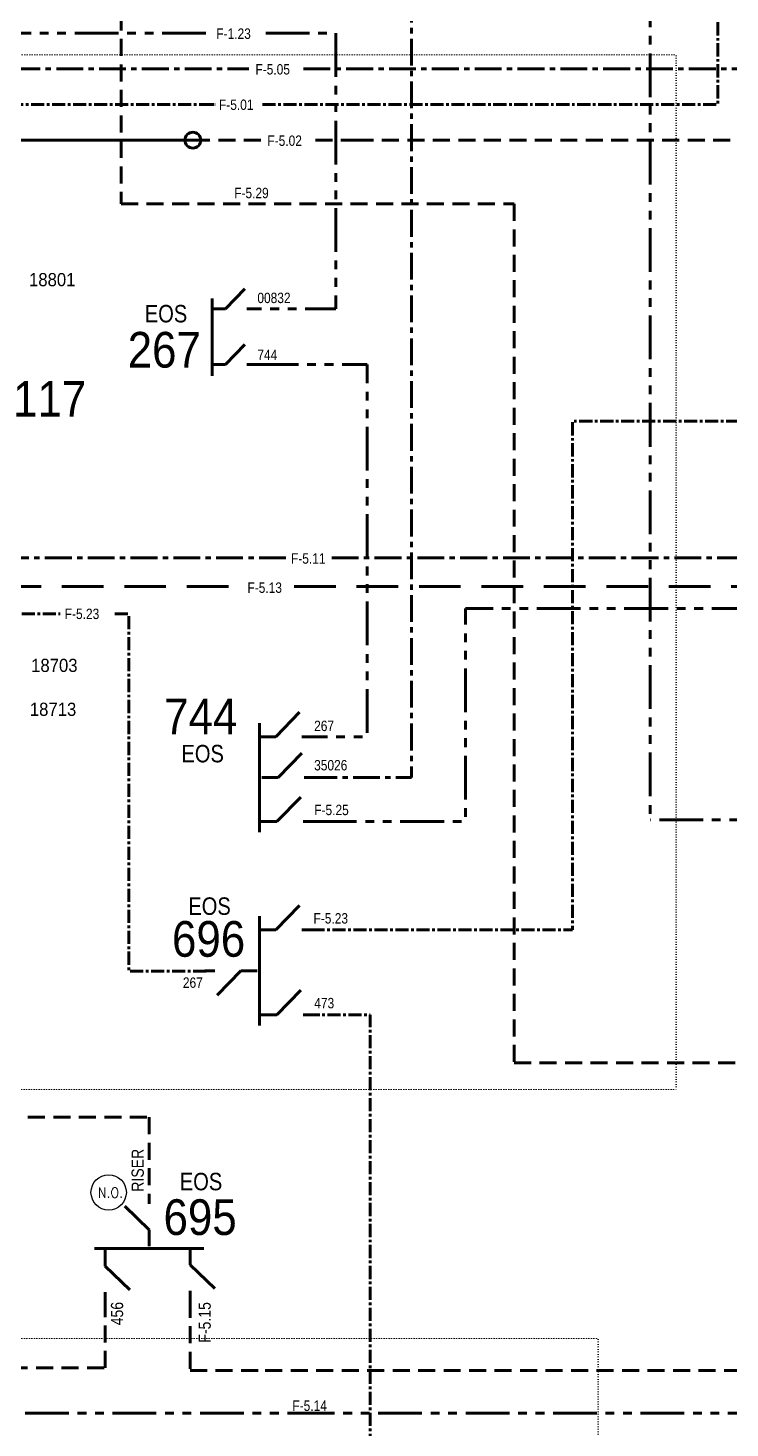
# Model space of a CAD drawing. Header units: metres. Extents: x 65984 to 144644, y -19036 to 23726.
# Drawn here: x 121199.2 to 121396, y 20753.5 to 21145.9 of the extents above; entities that cross this region are included whole.
import ezdxf
from ezdxf.enums import TextEntityAlignment as Align

# ---------------------------------------------------------------- set-up
doc = ezdxf.new("R2010")
doc.units = ezdxf.units.M
doc.header["$MEASUREMENT"] = 0
for name, pattern in [('( Center )', [2, 1.25, -0.25, 0.25, -0.25]), ('( Phantom )', [2.5, 1.25, -0.25, 0.25, -0.25, 0.25, -0.25]), ('DGN Style 1', [0.6, 0, -0.6]), ('HIDDEN2', [2381.25, 1587.5, -793.75])]:
    doc.linetypes.add(name, pattern=pattern)
for name, color, linetype, lineweight in [('ABS NUMBER', 112, 'Continuous', 30), ('d_eos', 111, 'Continuous', 40), ('d_eos no', 121, 'Continuous', 40), ('d_grid line', 7, 'DGN Style 1', 0), ('d_switch', 95, 'Continuous', 40), ('d_tf no', 6, 'Continuous', 40), ('d_ug cable', 95, 'Continuous', 40), ('d_ug main line', 95, 'Continuous', 40), ('FDR  1  16', 234, 'Continuous', 40), ('Level 37', 7, 'Continuous', 0), ('O H MAIN FEEDER', 4, 'Continuous', 100), ('SW N O', 114, 'Continuous', 30)]:
    doc.layers.add(name, color=color, linetype=linetype, lineweight=lineweight)
doc.styles.add('Style-Arial', font='arial.ttf')
doc.styles.add('Style-ENGINEERING', font='ENGINEERING.shx')
doc.styles.add('Style-msdefault', font='msdefault.shx')
doc.styles.add('Style-STANDARD', font='STANDARD.shx')

# ---------------------------------------------------------------- blocks, each defined once
blk = doc.blocks.new('*U892')
at = {"layer": 'SW N O', "color": 3}
blk.add_circle((0, 0), 16.8, dxfattribs=at)
at = {"layer": 'SW N O', "color": 3, "style": 'Style-STANDARD'}
blk.add_text('N.O.', height=9.6, dxfattribs=at).set_placement((1.7, -0.2), align=Align.MIDDLE_CENTER)

msp = doc.modelspace()

# ---------------------------------------------------------------- linework, layer by layer
at = {"layer": 'd_eos', "color": 7, "linetype": 'Continuous', "lineweight": 211, "ltscale": 0.54966}
for p, q in [((121254.57, 21067.23), (121260.02, 21072.84)), ((121250.85, 21048.38), (121250.85, 21070.13)), ((121250.85, 21067.23), (121254.57, 21067.23)), ((121260.54, 21067.23), (121262.8, 21067.23)), ((121254.57, 21051.59), (121260.02, 21057.2)), ((121250.85, 21051.59), (121254.57, 21051.59)), ((121260.54, 21051.59), (121262.81, 21051.59))]:
    msp.add_line(p, q, dxfattribs=at)
at = {"layer": 'd_eos', "color": 7, "linetype": 'Continuous', "lineweight": 211, "ltscale": 0.625574}
for p, q in [((121268.65, 20947.26), (121275.32, 20954.12)), ((121264.1, 20920.46), (121264.1, 20951.05)), ((121264.1, 20947.26), (121268.65, 20947.26)), ((121275.95, 20947.26), (121278.72, 20947.26)), ((121269.32, 20935.79), (121275.98, 20942.65)), ((121264.76, 20935.79), (121269.32, 20935.79)), ((121276.61, 20935.79), (121279.38, 20935.79)), ((121269.02, 20923.46), (121275.68, 20930.32)), ((121264.46, 20923.46), (121269.02, 20923.46)), ((121276.31, 20923.46), (121279.08, 20923.46)), ((121268.65, 20893.12), (121275.32, 20899.98)), ((121264.1, 20866.32), (121264.1, 20896.92)), ((121264.1, 20893.12), (121268.65, 20893.12)), ((121275.95, 20893.12), (121278.72, 20893.12)), ((121251.58, 20881.65), (121248.81, 20881.65)), ((121258.88, 20881.65), (121252.22, 20874.79)), ((121263.43, 20881.65), (121258.88, 20881.65)), ((121269.02, 20869.32), (121275.68, 20876.18)), ((121264.46, 20869.32), (121269.02, 20869.32)), ((121276.31, 20869.32), (121279.08, 20869.32)), ((121233.22, 20808.99), (121226.36, 20815.65)), ((121233.22, 20816.29), (121233.22, 20819.05)), ((121233.22, 20804.43), (121233.22, 20808.99)), ((121217.89, 20803.77), (121248.49, 20803.77)), ((121244.69, 20803.77), (121244.69, 20799.21)), ((121220.89, 20803.41), (121220.89, 20798.85)), ((121220.89, 20798.85), (121227.75, 20792.19)), ((121244.69, 20799.21), (121251.56, 20792.55)), ((121220.89, 20791.56), (121220.89, 20788.79)), ((121244.69, 20791.92), (121244.69, 20789.15))]:
    msp.add_line(p, q, dxfattribs=at)
at = {"layer": 'd_grid line', "color": 7, "linetype": 'DGN Style 1', "lineweight": 0, "flags": 128}
for points in [[(121180.85, 21138.36), (121380.85, 21138.36), (121380.85, 20848.36), (121180.85, 20848.36)], [(121159.04, 20778.51), (121359.04, 20778.51), (121359.04, 20488.51), (121159.04, 20488.51)]]:
    msp.add_lwpolyline(points, close=True, dxfattribs=at)
at = {"layer": 'd_ug cable', "color": 1, "linetype": 'HIDDEN2', "lineweight": 158, "ltscale": 0.003}
for p, q in [((121245.44, 21114.44), (121265.33, 21114.44)), ((121279.79, 21114.44), (121292.52, 21114.44))]:
    msp.add_line(p, q, dxfattribs=at)
at = {"layer": 'd_ug cable', "color": 1, "linetype": 'HIDDEN2', "lineweight": 140, "ltscale": 0.003}
msp.add_lwpolyline([(121291.27, 21114.44), (121415.96, 21114.44), (121415.96, 21658.5), (121854.14, 21658.5)], dxfattribs=at)
at = {"layer": 'd_ug cable', "color": 131, "linetype": 'HIDDEN2', "lineweight": 158, "ltscale": 0.003}
for points in [[(121265.72, 20769.63), (121485.2, 20769.63), (121485.2, 20769.63), (121552.67, 20769.63), (121552.67, 21297.01), (121854.14, 21297.01)], [(121172.92, 20770.29), (121220.89, 20770.29), (121220.89, 20788.79)], [(121244.69, 20789.15), (121244.69, 20769.63), (121265.72, 20769.63)]]:
    msp.add_lwpolyline(points, dxfattribs=at)
at = {"layer": 'd_ug cable', "color": 174, "linetype": 'HIDDEN2', "lineweight": 158, "ltscale": 0.003}
for points in [[(121192.09, 21257.15), (121225.33, 21257.15), (121225.33, 21096.62), (121335.46, 21096.62), (121335.46, 20855.85), (121748.21, 20855.85)], [(121192.09, 20840.58), (121233.22, 20840.58), (121233.22, 20819.05)]]:
    msp.add_lwpolyline(points, dxfattribs=at)
at = {"layer": 'd_ug main line', "color": 55, "linetype": 'HIDDEN2', "lineweight": 140, "ltscale": 0.00735}
msp.add_line((120123.61, 20989.34), (121258.1, 20989.34), dxfattribs=at)
at = {"layer": 'd_ug main line', "color": 13, "linetype": '( Phantom )', "lineweight": 140, "ltscale": 9.8}
msp.add_line((121853.93, 20923.96), (121373.56, 20923.96), dxfattribs=at)
at = {"layer": 'd_ug main line', "color": 3, "linetype": '( Center )', "lineweight": 140, "ltscale": 2.94, "flags": 128}
for points in [[(121264.96, 21124.44), (121392.56, 21124.44), (121392.56, 21684.33), (121854.14, 21684.33)], [(120446.36, 21107.93), (120446.36, 21124.44), (121251.65, 21124.44)], [(121250.84, 21124.44), (121251.32, 21124.44)]]:
    msp.add_lwpolyline(points, dxfattribs=at)
at = {"layer": 'd_ug main line', "color": 13, "linetype": '( Phantom )', "lineweight": 140, "ltscale": 9.8, "flags": 128}
msp.add_lwpolyline([(121258.25, 21479.73), (121258.25, 21496.61), (121373.56, 21496.61), (121373.56, 20923.96)], dxfattribs=at)
at = {"layer": 'd_ug main line', "color": 55, "linetype": 'HIDDEN2', "lineweight": 140, "ltscale": 0.00735}
msp.add_lwpolyline([(121273.81, 20989.34), (121525.93, 20989.34), (121525.93, 21349.48), (121854.14, 21349.48)], dxfattribs=at)
at = {"layer": 'd_ug main line', "color": 36, "linetype": '( Phantom )', "lineweight": 158, "ltscale": 9.8, "flags": 128}
for points in [[(121272.9, 20757.62), (121516.02, 20757.62), (121516.02, 20757.68), (121539.76, 20757.68), (121539.76, 21323.25), (121854.14, 21323.25)], [(120823.77, 20774.94), (120823.77, 20757.62), (121272.9, 20757.62)]]:
    msp.add_lwpolyline(points, dxfattribs=at)
at = {"layer": 'd_ug main line', "color": 234, "linetype": '( Phantom )', "lineweight": 158, "ltscale": 9.8, "flags": 128}
for points in [[(119497.34, 21144.44), (121250.47, 21144.44)], [(121285.48, 21144.44), (121285.48, 21067.23), (121262.54, 21067.23)], [(121265.88, 21144.44), (121285.48, 21144.44)]]:
    msp.add_lwpolyline(points, dxfattribs=at)
at = {"layer": 'd_ug main line', "color": 231, "linetype": '( Phantom )', "lineweight": 158, "ltscale": 9.8, "flags": 128}
for points in [[(121262.77, 21051.59), (121294.3, 21051.59), (121294.3, 20947.26), (121277.51, 20947.26)], [(121279.08, 20923.46), (121321.88, 20923.46), (121321.88, 20983.19), (121853.93, 20983.19)]]:
    msp.add_lwpolyline(points, dxfattribs=at)
at = {"layer": 'd_ug main line', "color": 95, "linetype": '( Center )', "lineweight": 140, "ltscale": 2.94, "flags": 128}
for points in [[(121278.7, 20893.12), (121351.79, 20893.12), (121351.79, 21035.66), (121853.93, 21035.66)], [(120150.02, 20653.22), (120272.41, 20653.22), (120272.42, 20981.65), (121208.23, 20981.65)], [(121223.56, 20981.65), (121227.48, 20981.65)], [(121249.2, 20881.52), (121227.48, 20881.52), (121227.48, 20981.65)], [(121252.09, 20726.51), (121295.09, 20726.51), (121295.09, 20869.32), (121279.08, 20869.32)]]:
    msp.add_lwpolyline(points, dxfattribs=at)
at = {"layer": 'FDR  1  16', "color": 231, "linetype": '( Center )', "lineweight": 140, "ltscale": 6, "flags": 128}
msp.add_lwpolyline([(121278.36, 20935.79), (121306.73, 20935.79), (121306.73, 21611.44), (121212.17, 21611.44), (121212.17, 21874.47), (121039.1, 21874.47)], dxfattribs=at)
at = {"layer": 'FDR  1  16', "color": 211, "linetype": '( Center )', "lineweight": 140, "ltscale": 6, "flags": 128}
for points in [[(121276.45, 21134.44), (121477.11, 21134.44), (121477.11, 21579.8), (121721.37, 21579.8)], [(120307.19, 21134.44), (121261.1, 21134.44)]]:
    msp.add_lwpolyline(points, dxfattribs=at)
at = {"layer": 'FDR  1  16', "color": 241, "linetype": '( Center )', "lineweight": 158, "ltscale": 6, "flags": 128}
for points in [[(121284.39, 20997.42), (121510.7, 20997.42), (121510.7, 21401.95), (121854.14, 21401.95)], [(120662.14, 21019.57), (120662.14, 20997.42), (121271.9, 20997.42)]]:
    msp.add_lwpolyline(points, dxfattribs=at)
at = {"layer": 'O H MAIN FEEDER', "color": 1, "lineweight": 211, "ltscale": 0.488306, "flags": 128}
msp.add_lwpolyline([(121126.83, 21114.44), (121245.71, 21114.44)], dxfattribs=at)
at = {"layer": 'O H MAIN FEEDER', "color": 1, "lineweight": 211, "ltscale": 0.488306}
msp.add_circle((121245.44, 21114.47), 2.21, dxfattribs=at)

# ---------------------------------------------------------------- block references
at = {"layer": 'SW N O', "color": 3, "xscale": 0.2950694635422144, "yscale": 0.2950694635422144, "zscale": 0.2950694635422144}
msp.add_blockref('*U892', (121221.85, 20819.51), dxfattribs=at)

# ---------------------------------------------------------------- texts
at = {"layer": 'ABS NUMBER', "color": 7, "lineweight": 140, "style": 'Style-Arial', "width": 0.88}
msp.add_text('117', height=10, dxfattribs=at).set_placement((121195.07, 21036.96))
at = {"layer": 'd_eos no', "color": 7, "linetype": 'Continuous', "lineweight": 140, "style": 'Style-Arial', "width": 0.88}
for s, p in [('267', (121227.18, 21050.72)), ('744', (121237.42, 20947.96)), ('696', (121239.6, 20885.57))]:
    msp.add_text(s, height=10, dxfattribs=at).set_placement(p)
msp.add_text('695', height=10, dxfattribs=at).set_placement((121257.73, 20817.58), align=Align.TOP_RIGHT)
at = {"layer": 'd_switch', "color": 234, "linetype": 'Continuous', "lineweight": 30, "style": 'Style-msdefault', "width": 0.857143}
for s, p in [('F-1.23', (121252.02, 21145.79)), ('00832', (121263.52, 21071.72))]:
    msp.add_text(s, height=2.92, dxfattribs=at).set_placement(p, align=Align.TOP_LEFT)
at = {"layer": 'd_switch', "color": 211, "linetype": 'Continuous', "lineweight": 30, "style": 'Style-msdefault', "width": 0.857143}
msp.add_text('F-5.05', height=2.92, dxfattribs=at).set_placement((121262.98, 21135.8), align=Align.TOP_LEFT)
at = {"layer": 'd_switch', "color": 3, "linetype": 'Continuous', "lineweight": 30, "style": 'Style-msdefault', "width": 0.857143}
msp.add_text('F-5.01', height=2.92, dxfattribs=at).set_placement((121252.76, 21125.87), align=Align.TOP_LEFT)
at = {"layer": 'd_switch', "color": 71, "linetype": 'Continuous', "lineweight": 30, "style": 'Style-msdefault', "width": 0.857143}
msp.add_text('F-5.02', height=2.92, dxfattribs=at).set_placement((121266.33, 21115.79), align=Align.TOP_LEFT)
at = {"layer": 'd_switch', "color": 174, "linetype": 'Continuous', "lineweight": 30, "style": 'Style-msdefault', "width": 0.857143}
msp.add_text('F-5.29', height=2.92, dxfattribs=at).set_placement((121257.03, 21101.12), align=Align.TOP_LEFT)
at = {"layer": 'd_switch', "color": 231, "linetype": 'Continuous', "lineweight": 30, "style": 'Style-msdefault', "width": 0.857143}
for s, p in [('744', (121263.52, 21055.76)), ('267', (121279.43, 20951.75)), ('35026', (121279.43, 20940.72)), ('F-5.25', (121279.46, 20928.18))]:
    msp.add_text(s, height=2.92, dxfattribs=at).set_placement(p, align=Align.TOP_LEFT)
at = {"layer": 'd_switch', "color": 241, "linetype": 'Continuous', "lineweight": 30, "style": 'Style-msdefault', "width": 0.857143}
msp.add_text('F-5.11', height=2.92, dxfattribs=at).set_placement((121272.95, 20998.67), align=Align.TOP_LEFT)
at = {"layer": 'd_switch', "color": 55, "linetype": 'Continuous', "lineweight": 30, "style": 'Style-msdefault', "width": 0.857143}
msp.add_text('F-5.13', height=2.92, dxfattribs=at).set_placement((121260.74, 20990.49), align=Align.TOP_LEFT)
at = {"layer": 'd_switch', "color": 95, "linetype": 'Continuous', "lineweight": 30, "style": 'Style-msdefault', "width": 0.857143}
for s, p in [('F-5.23', (121209.54, 20983.15)), ('F-5.23', (121279.25, 20897.79)), ('473', (121279.46, 20874.04))]:
    msp.add_text(s, height=2.92, dxfattribs=at).set_placement(p, align=Align.TOP_LEFT)
msp.add_text('267', height=2.92, dxfattribs=at).set_placement((121248.23, 20879.77), align=Align.TOP_RIGHT)
at = {"layer": 'd_switch', "color": 174, "linetype": 'Continuous', "lineweight": 30, "style": 'Style-ENGINEERING', "width": 0.857143}
msp.add_text('RISER', height=3.43, rotation=89.9996, dxfattribs=at).set_placement((121228.26, 20819.71), align=Align.TOP_LEFT)
at = {"layer": 'd_switch', "color": 131, "linetype": 'Continuous', "lineweight": 30, "style": 'Style-ENGINEERING', "width": 0.857143}
for s, p in [('456', (121222.48, 20788.81)), ('F-5.15', (121247.03, 20788.75))]:
    msp.add_text(s, height=3.43, rotation=90, dxfattribs=at).set_placement(p, align=Align.TOP_RIGHT)
at = {"layer": 'd_switch', "color": 36, "linetype": 'Continuous', "lineweight": 30, "style": 'Style-msdefault', "width": 0.857143}
msp.add_text('F-5.14', height=2.92, dxfattribs=at).set_placement((121273.33, 20761.18), align=Align.TOP_LEFT)
at = {"layer": 'd_tf no', "color": 174, "linetype": 'Continuous', "lineweight": 40, "style": 'Style-msdefault', "width": 0.945946}
for s, p in [('18801', (121199.53, 21077.23)), ('18703', (121200.12, 20969.1)), ('18713', (121199.76, 20956.79))]:
    msp.add_text(s, height=3.7, dxfattribs=at).set_placement(p, align=Align.TOP_LEFT)
at = {"layer": 'Level 37', "color": 7, "linetype": 'Continuous', "lineweight": 100, "style": 'Style-msdefault', "width": 0.86}
for p in [(121243.87, 21063.39), (121254.14, 20940.06), (121256.07, 20897.31)]:
    msp.add_text('EOS', height=4.9, rotation=359.9996, dxfattribs=at).set_placement(p, align=Align.RIGHT)
msp.add_text('EOS', height=4.9, rotation=359.9996, dxfattribs=at).set_placement((121241.78, 20825), align=Align.TOP_LEFT)

doc.saveas('drawing.dxf')
